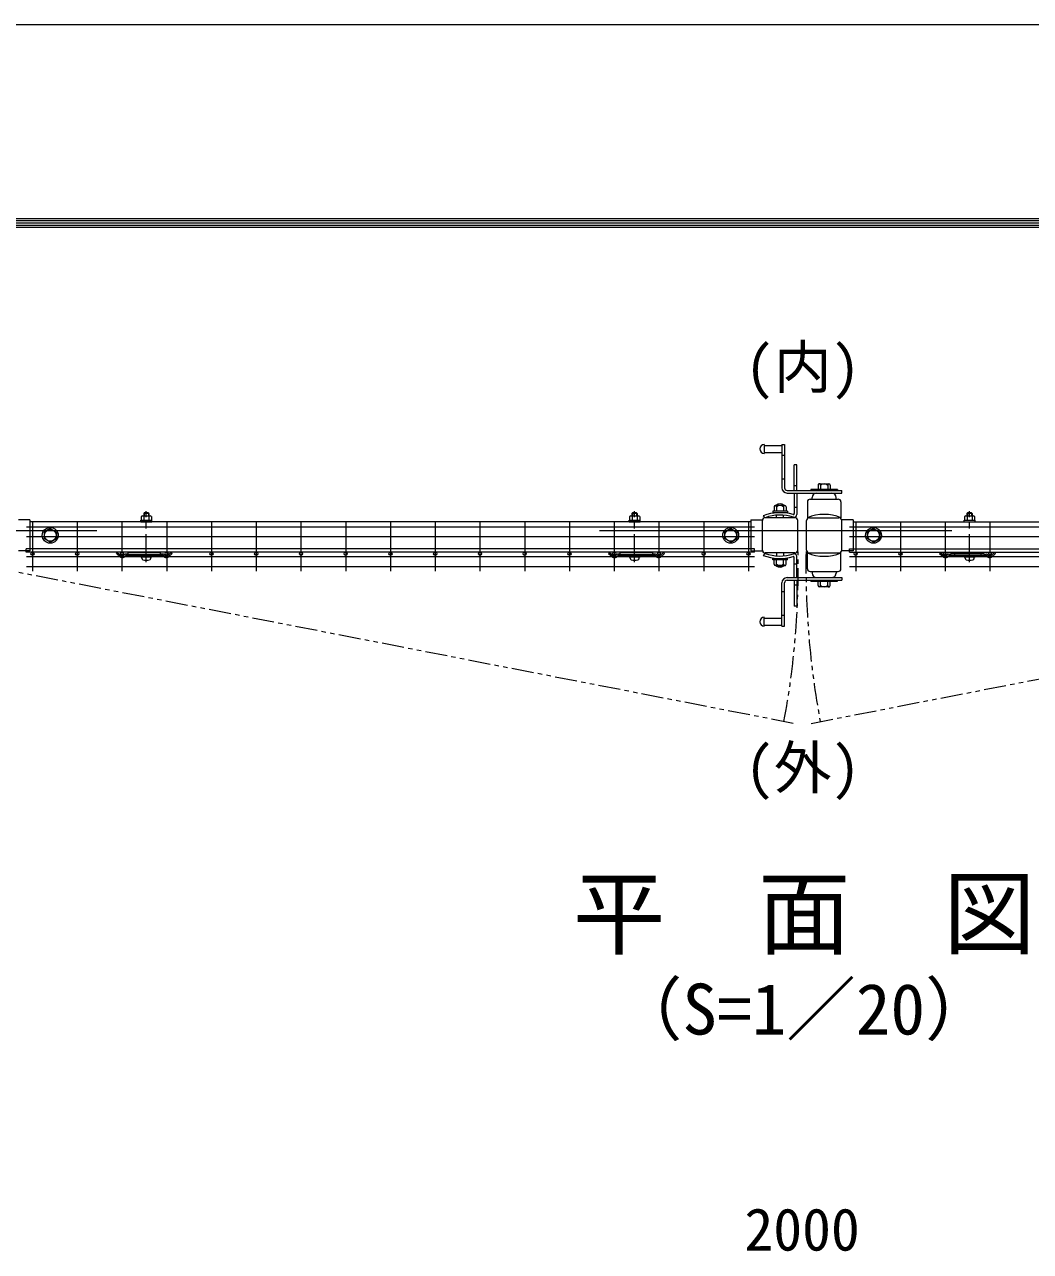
# Model space of a CAD drawing. Units: millimetres, scale not verified. Extents: x -4200 to 4200, y -2970 to 2970.
# Drawn here: x -825 to 316, y 1578 to 2970 of the extents above; entities that cross this region are included whole.
import ezdxf
from ezdxf.enums import TextEntityAlignment as Align

# ---------------------------------------------------------------- set-up
doc = ezdxf.new("R2010")
doc.units = ezdxf.units.MM
doc.header["$LTSCALE"] = 20
doc.linetypes.add('USER1', pattern=[50.8, 31.75, -6.35, 6.35, -6.35])
doc.linetypes.add('USER4', pattern=[2.5, 1.25, -0.25, 0.25, -0.25, 0.25, -0.25])
for name, color, linetype, lineweight in [('0-0_D-STR-TXT', 7, 'Continuous', 9), ('0-1_D-STR3', 3, 'Continuous', 13), ('0-2_D-BMK', 2, 'USER1', 13), ('0-3_D-STR1', 1, 'Continuous', 18), ('0-4_D-STR-DIM', 7, 'Continuous', 9), ('0-7_D-STR2', 7, 'Continuous', 9), ('0-C_D-TTL', 7, 'Continuous', 9)]:
    doc.layers.add(name, color=color, linetype=linetype, lineweight=lineweight)
doc.styles.add('ＭＳ ゴシック', font='')
doc.styles.get('ＭＳ ゴシック').set_extended_font_data('MS Gothic')

# ---------------------------------------------------------------- blocks, each defined once
blk = doc.blocks.new('A$C982ee5ca')
at = {"layer": '0-1_D-STR3'}
for p, q in [((-115, 881.6), (-115, 798)), ((-86.6, 898), (86.6, 898)), ((-46, 968), (-60, 954)), ((60, 954), (-60, 954)), ((-60, 954), (-60, 898)), ((-58.2, 881.6), (-58.2, 798)), ((-46, 968), (-46, 898)), ((46, 968), (-46, 968)), ((46, 968), (46, 898)), ((46, 968), (60, 954)), ((58.2, 881.6), (58.2, 798)), ((60, 954), (60, 898)), ((115, 881.6), (115, 798)), ((-125, 798), (125, 798)), ((-125, 766), (-125, 798)), ((-125, 766), (125, 766)), ((-115, 798), (115, 798)), ((125, 766), (125, 798)), ((-125, 0), (125, 0)), ((-125, -32), (-125, 0)), ((125, -32), (125, 0)), ((-125, -32), (125, -32)), ((-103.7, -32), (103.7, -32)), ((-103.7, -62.5), (-103.7, -32)), ((103.7, -63.3), (103.7, -32))]:
    blk.add_line(p, q, dxfattribs=at)
for centre, radius, start, end in [((-86.6, 865.2), 32.8, 30, 150), ((0, 786.4), 111.5, 58.543, 121.457), ((86.6, 865.2), 32.8, 30, 150), ((-65.7, -62.5), 38, 180, 253.92714), ((1.3, 170), 280, 253.92714, 285.41383), ((65.7, -63.3), 38, 285.41383, 0)]:
    blk.add_arc(centre, radius, start, end, dxfattribs=at)
at = {"layer": '0-2_D-BMK'}
blk.add_line((0, -150), (0, 1008), dxfattribs=at)

msp = doc.modelspace()

# ---------------------------------------------------------------- linework, layer by layer
at = {"layer": '0-1_D-STR3'}
for p, q in [((13.77, 2493.42), (13.77, 2483.42)), ((13.77, 2492.42), (33.77, 2492.42)), ((33.77, 2493.42), (33.77, 2444.42)), ((33.77, 2493.42), (36.77, 2493.42)), ((36.77, 2493.42), (36.77, 2444.42)), ((13.77, 2484.42), (33.77, 2484.42)), ((33.77, 2481.42), (36.77, 2481.42)), ((50.77, 2470.4), (47.77, 2470.4)), ((47.77, 2441.4), (47.77, 2470.4)), ((50.77, 2441.4), (50.77, 2470.4)), ((33.77, 2454.42), (36.77, 2454.42)), ((39.77, 2441.42), (101.77, 2441.42)), ((39.77, 2438.42), (101.77, 2438.42)), ((50.77, 2446.4), (47.77, 2446.4)), ((47.77, 2438.4), (47.77, 2415.02)), ((50.77, 2438.4), (50.77, 2413.9)), ((96.77, 2442.42), (66.77, 2442.42)), ((66.77, 2442.42), (66.77, 2441.42)), ((74.98, 2447.46), (74.98, 2442.38)), ((76.37, 2448.86), (87.17, 2448.86)), ((77.76, 2447.46), (77.76, 2442.42)), ((85.77, 2447.46), (85.77, 2442.42)), ((88.58, 2447.46), (88.58, 2442.46)), ((96.77, 2442.42), (96.77, 2441.42)), ((101.77, 2438.42), (101.77, 2441.42)), ((24.96, 2422.78), (24.96, 2417.78)), ((37.16, 2424.18), (26.36, 2424.18)), ((27.76, 2424.78), (27.76, 2424.17)), ((27.76, 2424.78), (35.77, 2424.78)), ((27.76, 2422.78), (27.76, 2417.74)), ((28.26, 2425.12), (28.26, 2424.17)), ((35.27, 2425.13), (35.27, 2424.2)), ((35.77, 2424.78), (35.77, 2424.2)), ((35.77, 2422.78), (35.77, 2417.74)), ((38.55, 2422.78), (38.55, 2417.7)), ((62.77, 2428.42), (62.77, 2410.42)), ((65.77, 2431.42), (97.77, 2431.42)), ((68.27, 2431.42), (68.27, 2433.42)), ((95.27, 2431.42), (95.27, 2433.42)), ((100.77, 2428.42), (100.77, 2410.42)), ((14.79, 2410.4), (12.77, 2412.62)), ((40.17, 2417.74), (23.37, 2417.74)), ((23.37, 2417.74), (23.37, 2416.14)), ((23.37, 2416.14), (40.17, 2416.14)), ((27.76, 2410.4), (27.76, 2413.21)), ((35.77, 2410.4), (35.77, 2413.21)), ((40.17, 2417.74), (40.17, 2416.14)), ((47.77, 2422.4), (50.77, 2422.4)), ((-796.23, 2398.13), (-803.23, 2394.08)), ((-796.23, 2398.13), (-789.23, 2394.08)), ((-24.23, 2398.13), (-31.23, 2394.08)), ((-24.23, 2398.13), (-17.23, 2394.08)), ((137.77, 2398.13), (130.77, 2394.08)), ((137.77, 2398.13), (144.77, 2394.08)), ((-803.23, 2394.08), (-803.23, 2386.67)), ((-796.23, 2382.63), (-803.23, 2386.67)), ((-796.23, 2382.63), (-789.23, 2386.67)), ((-789.23, 2394.08), (-789.23, 2386.67)), ((-31.23, 2394.08), (-31.23, 2386.67)), ((-24.23, 2382.63), (-31.23, 2386.67)), ((-24.23, 2382.63), (-17.23, 2386.67)), ((-17.23, 2394.08), (-17.23, 2386.67)), ((130.77, 2394.08), (130.77, 2386.67)), ((137.77, 2382.63), (130.77, 2386.67)), ((137.77, 2382.63), (144.77, 2386.67)), ((144.77, 2394.08), (144.77, 2386.67)), ((-721.18, 2369.79), (-720.14, 2371)), ((-721.18, 2369.79), (-716.47, 2365.73)), ((-720.14, 2371), (-715.43, 2366.94)), ((-711.55, 2368.78), (-713.53, 2366.97)), ((-710.47, 2367.6), (-712.45, 2365.79)), ((-707.97, 2369.2), (-710.47, 2369.2)), ((-668.47, 2367.6), (-710.47, 2367.6)), ((-670.97, 2371), (-707.97, 2371)), ((-707.97, 2369.2), (-707.97, 2371)), ((-707.97, 2369.2), (-670.97, 2369.2)), ((-704.47, 2369.2), (-704.47, 2367.6)), ((-674.47, 2369.2), (-674.47, 2367.6)), ((-670.97, 2369.2), (-670.97, 2371)), ((-668.47, 2369.2), (-670.97, 2369.2)), ((-668.47, 2367.6), (-666.48, 2365.79)), ((-667.39, 2368.78), (-665.41, 2366.97)), ((-658.8, 2371), (-663.51, 2366.94)), ((-657.75, 2369.79), (-662.46, 2365.73)), ((-657.75, 2369.79), (-658.8, 2371)), ((-162.71, 2369.79), (-161.67, 2371)), ((-162.71, 2369.79), (-158, 2365.73)), ((-161.67, 2371), (-156.96, 2366.94)), ((-153.08, 2368.78), (-155.06, 2366.97)), ((-152, 2367.6), (-153.98, 2365.79)), ((-149.5, 2369.2), (-152, 2369.2)), ((-110, 2367.6), (-152, 2367.6)), ((-112.5, 2371), (-149.5, 2371)), ((-149.5, 2369.2), (-149.5, 2371)), ((-149.5, 2369.2), (-112.5, 2369.2)), ((-146, 2369.2), (-146, 2367.6)), ((-116, 2369.2), (-116, 2367.6)), ((-112.5, 2369.2), (-112.5, 2371)), ((-110, 2369.2), (-112.5, 2369.2)), ((-110, 2367.6), (-108.01, 2365.79)), ((-108.92, 2368.78), (-106.94, 2366.97)), ((-100.33, 2371), (-105.04, 2366.94)), ((-99.28, 2369.79), (-103.99, 2365.73)), ((-99.28, 2369.79), (-100.33, 2371)), ((14.79, 2369.9), (12.77, 2367.68)), ((27.76, 2370.4), (27.76, 2367.09)), ((35.77, 2370.4), (35.77, 2367.09)), ((62.77, 2352.38), (62.77, 2370.38)), ((100.77, 2352.38), (100.77, 2370.38)), ((212.82, 2369.79), (213.86, 2371)), ((212.82, 2369.79), (217.53, 2365.73)), ((213.86, 2371), (218.57, 2366.94)), ((222.45, 2368.78), (220.47, 2366.97)), ((223.53, 2367.6), (221.55, 2365.79)), ((223.53, 2369.2), (226.03, 2369.2)), ((223.53, 2367.6), (265.53, 2367.6)), ((226.03, 2371), (263.03, 2371)), ((226.03, 2369.2), (226.03, 2371)), ((263.03, 2369.2), (226.03, 2369.2)), ((229.53, 2369.2), (229.53, 2367.6)), ((259.53, 2369.2), (259.53, 2367.6)), ((263.03, 2369.2), (263.03, 2371)), ((263.03, 2369.2), (265.53, 2369.2)), ((265.53, 2367.6), (267.51, 2365.79)), ((266.61, 2368.78), (268.59, 2366.97)), ((275.2, 2371), (270.49, 2366.94)), ((276.24, 2369.79), (271.53, 2365.73)), ((276.24, 2369.79), (275.2, 2371)), ((23.37, 2364.16), (40.17, 2364.16)), ((24.96, 2357.52), (24.96, 2362.52)), ((37.16, 2356.11), (26.36, 2356.11)), ((27.76, 2357.52), (27.76, 2362.56)), ((27.76, 2355.52), (27.76, 2356.13)), ((27.76, 2355.52), (35.77, 2355.52)), ((28.26, 2355.18), (28.26, 2356.13)), ((35.27, 2355.17), (35.27, 2356.1)), ((35.77, 2357.52), (35.77, 2362.56)), ((35.77, 2355.52), (35.77, 2356.1)), ((38.55, 2357.52), (38.55, 2362.6)), ((40.17, 2362.56), (40.17, 2364.16)), ((47.77, 2342.4), (47.77, 2365.28)), ((47.77, 2357.9), (50.77, 2357.9)), ((50.77, 2342.4), (50.77, 2366.4)), ((39.77, 2342.38), (101.77, 2342.38)), ((39.77, 2339.38), (101.77, 2339.38)), ((47.77, 2339.4), (47.77, 2309.9)), ((50.77, 2339.4), (50.77, 2309.9)), ((65.77, 2349.38), (97.77, 2349.38)), ((66.77, 2338.38), (66.77, 2339.38)), ((68.27, 2349.38), (68.27, 2347.38)), ((95.27, 2349.38), (95.27, 2347.38)), ((96.77, 2338.38), (96.77, 2339.38)), ((101.77, 2342.38), (101.77, 2339.38)), ((33.77, 2287.38), (33.77, 2336.38)), ((36.77, 2326.38), (33.77, 2326.38)), ((36.77, 2287.38), (36.77, 2336.38)), ((50.77, 2333.9), (47.77, 2333.9)), ((66.77, 2338.38), (96.77, 2338.38)), ((74.96, 2333.34), (74.96, 2338.34)), ((87.16, 2331.93), (76.36, 2331.93)), ((77.76, 2333.34), (77.76, 2338.38)), ((85.77, 2333.34), (85.77, 2338.38)), ((88.55, 2333.34), (88.55, 2338.42)), ((13.77, 2287.38), (13.77, 2297.38)), ((36.77, 2299.38), (33.77, 2299.38)), ((50.77, 2309.9), (47.77, 2309.9)), ((13.77, 2296.38), (33.77, 2296.38)), ((13.77, 2288.38), (33.77, 2288.38)), ((33.77, 2287.38), (36.77, 2287.38))]:
    msp.add_line(p, q, dxfattribs=at)
msp.add_lwpolyline([(40.17, 2362.56), (23.37, 2362.56), (23.37, 2364.16)], dxfattribs=at)
for centre, radius in [((-796.23, 2390.38), 9), ((-796.23, 2390.38), 6.71), ((-24.23, 2390.38), 9), ((-24.23, 2390.38), 6.71), ((137.77, 2390.38), 9), ((137.77, 2390.38), 6.71)]:
    msp.add_circle(centre, radius, dxfattribs=at)
for centre, radius, start, end in [((13.77, 2488.42), 5, 90.00001, 270), ((39.77, 2444.42), 6, 180.00001, 269.99995), ((39.77, 2444.42), 3, 180.00001, 270), ((73.27, 2433.42), 5, 90.00001, 179.99999), ((76.37, 2447.48), 1.39, 359.29981, 180.701), ((81.76, 2442.45), 6.41, 51.35043, 128.64746), ((87.17, 2447.46), 1.4, 0.08393, 179.91606), ((90.27, 2433.42), 5, 0, 90), ((26.36, 2422.78), 1.4, 0.08393, 179.91608), ((31.77, 2419.77), 6.41, 51.35253, 128.64959), ((31.77, 2417.77), 6.41, 51.35253, 128.64959), ((37.16, 2422.8), 1.39, 359.29901, 180.70018), ((65.77, 2428.42), 3, 90, 180.00001), ((97.77, 2428.42), 3, 0, 90), ((31.77, 2363.14), 53, 73.87238, 111.00754), ((31.77, 2363.37), 50, 72.42905, 109.85261), ((46.77, 2415.02), 1, 253.8728, 0.00001), ((47.77, 2413.9), 3, 252.42887, 0.00001), ((81.77, 2363.31), 50.8, 68.0365, 111.96349), ((-714.5, 2368.03), 1.43, 229.26286, 312.38442), ((-710.47, 2367.6), 1.6, 90, 132.38442), ((-668.47, 2367.6), 1.6, 47.61558, 90), ((-664.44, 2368.03), 1.43, 227.61558, 310.73714), ((-156.03, 2368.03), 1.43, 229.26286, 312.38442), ((-152, 2367.6), 1.6, 90, 132.38442), ((-110, 2367.6), 1.6, 47.61558, 90), ((-105.97, 2368.03), 1.43, 227.61558, 310.73714), ((31.77, 2417.16), 53, 248.99246, 286.12762), ((31.77, 2416.93), 50, 250.14739, 287.57095), ((47.77, 2366.4), 3, 359.99999, 107.57113), ((81.77, 2417.49), 50.8, 248.03652, 291.96351), ((219.5, 2368.03), 1.43, 229.26286, 312.38442), ((223.53, 2367.6), 1.6, 90, 132.38442), ((265.53, 2367.6), 1.6, 47.61558, 90), ((269.56, 2368.03), 1.43, 227.61558, 310.73714), ((-714.5, 2368.03), 3.03, 229.26286, 312.38442), ((-664.44, 2368.03), 3.03, 227.61558, 310.73714), ((-156.03, 2368.03), 3.03, 229.26286, 312.38442), ((-105.97, 2368.03), 3.03, 227.61558, 310.73714), ((26.36, 2357.52), 1.4, 180.08392, 359.91607), ((31.77, 2362.53), 6.41, 231.35041, 308.64747), ((31.77, 2360.53), 6.41, 231.35041, 308.64747), ((37.16, 2357.5), 1.39, 179.29982, 0.70099), ((46.77, 2365.28), 1, 359.99999, 106.1272), ((219.5, 2368.03), 3.03, 229.26286, 312.38442), ((269.56, 2368.03), 3.03, 227.61558, 310.73714), ((39.77, 2336.38), 6, 90.00006, 180.00001), ((39.77, 2336.38), 3, 90.00001, 180.00001), ((65.77, 2352.38), 3, 180.00001, 270), ((73.27, 2347.38), 5, 180.00002, 270), ((90.27, 2347.38), 5, 270, 0.00001), ((97.77, 2352.38), 3, 270, 0.00001), ((76.36, 2333.34), 1.4, 180.08393, 359.91608), ((81.77, 2338.35), 6.41, 231.35042, 308.64748), ((87.16, 2333.32), 1.39, 179.29981, 0.70101), ((13.77, 2292.38), 5, 90, 270)]:
    msp.add_arc(centre, radius, start, end, dxfattribs=at)
at = {"layer": '0-2_D-BMK'}
for p, q in [((-743.23, 2395.4), (-1143.23, 2395.4)), ((226.77, 2395.4), (-173.23, 2395.4))]:
    msp.add_line(p, q, dxfattribs=at)
at = {"layer": '0-2_D-BMK', "linetype": 'USER4'}
for p, q in [((46.51, 2177.05), (-890.43, 2359.6)), ((67.02, 2177.05), (1003.97, 2359.6))]:
    msp.add_line(p, q, dxfattribs=at)
for centre, start, end in [((-907.23, 2354.9), 349.44142, 1.03068), ((1020.77, 2354.9), 178.96932, 190.55858)]:
    msp.add_arc(centre, 959.66, start, end, dxfattribs=at)
at = {"layer": '0-3_D-STR1'}
for p, q in [((48.57, 2410.4), (14.97, 2410.4)), ((64.97, 2410.4), (98.57, 2410.4)), ((-819.23, 2407.83), (-832.23, 2407.83)), ((-819.23, 2407.83), (-819.23, 2372.93)), ((-1.23, 2405.9), (-819.23, 2405.9)), ((-1.23, 2407.85), (11.83, 2407.85)), ((-1.23, 2407.85), (-1.23, 2372.95)), ((11.77, 2373.6), (11.77, 2407.2)), ((51.77, 2373.6), (51.77, 2407.2)), ((61.77, 2373.6), (61.77, 2407.2)), ((114.77, 2407.85), (101.7, 2407.85)), ((101.77, 2373.6), (101.77, 2407.2)), ((114.77, 2407.85), (114.77, 2372.95)), ((114.77, 2405.9), (932.77, 2405.9)), ((-819.23, 2372.93), (-832.23, 2372.93)), ((-1.23, 2374.9), (-819.23, 2374.9)), ((-1.23, 2372.95), (11.77, 2372.95)), ((48.57, 2370.4), (14.97, 2370.4)), ((64.97, 2370.4), (98.57, 2370.4)), ((114.77, 2372.95), (101.77, 2372.95)), ((114.77, 2374.9), (932.77, 2374.9))]:
    msp.add_line(p, q, dxfattribs=at)
for centre, start, end in [((14.97, 2407.2), 90.00003, 180), ((48.57, 2407.2), 0, 90.00003), ((64.97, 2407.2), 89.99997, 180), ((98.57, 2407.2), 0, 89.99997), ((14.97, 2373.6), 180, 269.99997), ((48.57, 2373.6), 269.99997, 0), ((64.97, 2373.6), 180, 270.00003), ((98.57, 2373.6), 270.00003, 0)]:
    msp.add_arc(centre, 3.2, start, end, dxfattribs=at)
at = {"layer": '0-7_D-STR2'}
for p, q in [((-823.36, 2400.2), (2.89, 2400.2)), ((-816.39, 2405.6), (-816.39, 2349.6)), ((-765.62, 2405.6), (-765.62, 2349.6)), ((-714.85, 2405.6), (-714.85, 2349.6)), ((-664.08, 2405.6), (-664.08, 2349.6)), ((-613.31, 2405.6), (-613.31, 2349.6)), ((-562.54, 2405.6), (-562.54, 2349.6)), ((-511.77, 2405.6), (-511.77, 2349.6)), ((-461, 2405.6), (-461, 2349.6)), ((-410.24, 2405.6), (-410.24, 2349.6)), ((-359.46, 2405.6), (-359.46, 2349.6)), ((-308.69, 2405.6), (-308.69, 2349.6)), ((-257.92, 2405.6), (-257.92, 2349.6)), ((-207.15, 2405.6), (-207.15, 2349.6)), ((-156.38, 2405.6), (-156.38, 2349.6)), ((-105.61, 2405.6), (-105.61, 2349.6)), ((-54.84, 2405.6), (-54.84, 2349.6)), ((-4.07, 2405.6), (-4.07, 2349.6)), ((110.64, 2400.2), (936.89, 2400.2)), ((117.61, 2405.6), (117.61, 2349.6)), ((168.38, 2405.6), (168.38, 2349.6)), ((219.15, 2405.6), (219.15, 2349.6)), ((269.92, 2405.6), (269.92, 2349.6)), ((-823.36, 2388.9), (2.89, 2388.9)), ((110.64, 2388.9), (936.89, 2388.9)), ((2.93, 2374.9), (-823.39, 2374.9)), ((-823.39, 2371.3), (-823.39, 2374.9)), ((2.93, 2371.3), (-823.39, 2371.3)), ((2.93, 2371.3), (2.93, 2374.9)), ((110.61, 2374.9), (936.93, 2374.9)), ((110.61, 2371.3), (110.61, 2374.9)), ((110.61, 2371.3), (936.93, 2371.3)), ((-823.36, 2366.3), (2.89, 2366.3)), ((-823.36, 2355), (2.89, 2355)), ((110.64, 2366.3), (936.89, 2366.3)), ((110.64, 2355), (936.89, 2355))]:
    msp.add_line(p, q, dxfattribs=at)
for centre in [(-816.39, 2369.5), (-765.62, 2369.5), (-714.85, 2369.5), (-664.08, 2369.5), (-613.31, 2369.5), (-562.54, 2369.5), (-511.77, 2369.5), (-461, 2369.5), (-410.23, 2369.5), (-359.46, 2369.5), (-308.69, 2369.5), (-257.92, 2369.5), (-207.15, 2369.5), (-156.38, 2369.5), (-105.61, 2369.5), (-54.84, 2369.5), (-4.07, 2369.5), (117.61, 2369.5), (168.38, 2369.5), (219.15, 2369.5), (269.92, 2369.5)]:
    msp.add_circle(centre, 1.8, dxfattribs=at)
at = {"layer": '0-C_D-TTL', "color": 2, "lineweight": 18}
msp.add_lwpolyline([(-4200, 2970), (4200, 2970), (4200, -2970), (-4200, -2970)], close=True, dxfattribs=at)
at = {"layer": '0-C_D-TTL'}
for points in [[(-3930, 2750), (3930, 2750), (3930, -2750), (-3930, -2750)], [(-3927.5, 2747.5), (3927.5, 2747.5), (3927.5, -2747.5), (-3927.5, -2747.5)], [(-3925, 2745), (3925, 2745), (3925, -2745), (-3925, -2745)], [(-3922.5, 2742.5), (3922.5, 2742.5), (3922.5, -2742.5), (-3922.5, -2742.5)], [(-3920, 2740), (3920, 2740), (3920, -2740), (-3920, -2740)]]:
    msp.add_lwpolyline(points, close=True, dxfattribs=at)

# ---------------------------------------------------------------- block references
at = {"layer": '0-4_D-STR-DIM', "xscale": 0.05, "yscale": 0.05}
for p in [(-687.23, 2367.6), (-133.23, 2367.6), (246.77, 2367.6)]:
    msp.add_blockref('A$C982ee5ca', p, dxfattribs=at)

# ---------------------------------------------------------------- texts
at = {"layer": '0-0_D-STR-TXT', "style": 'ＭＳ ゴシック'}
for s, height, p in [('(内)', 48.09, (-8.08, 2542.85)), ('(外)', 48.09, (-8.08, 2088.45)), ('平\u3000面\u3000図', 76.98, (-203.29, 1899.82)), ('（S=1／20）', 57.77, (-157.81, 1806.63))]:
    msp.add_text(s, height=height, dxfattribs=at).set_placement(p, align=Align.BOTTOM_LEFT)
at = {"layer": '0-4_D-STR-DIM', "style": 'ＭＳ ゴシック'}
msp.add_text('2000', height=48.09, dxfattribs=at).set_placement((-8.65, 1564.36), align=Align.BOTTOM_LEFT)

doc.saveas('drawing.dxf')
